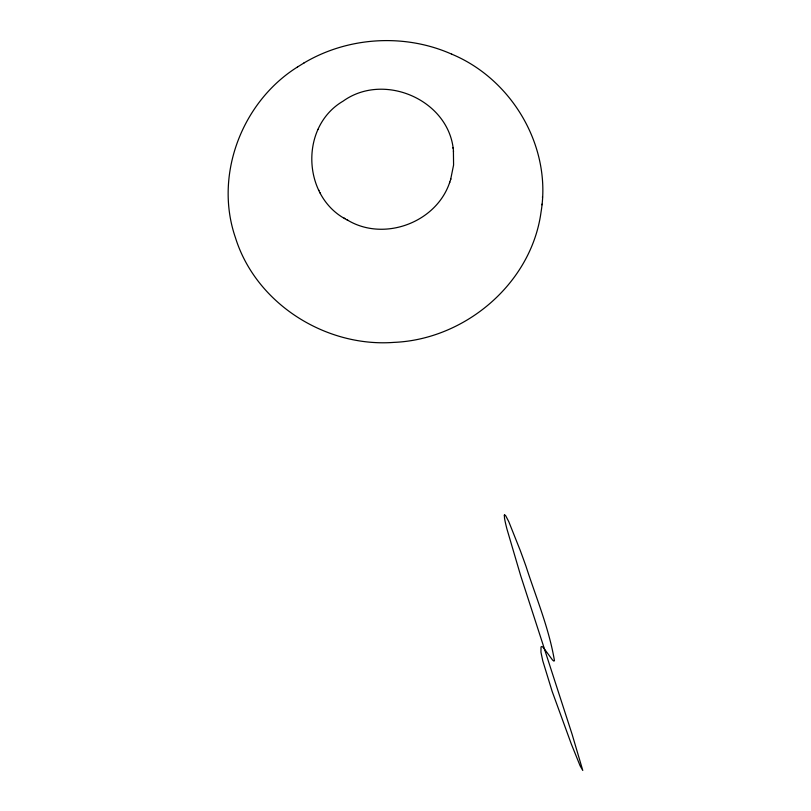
<?xml version="1.0" encoding="UTF-8"?>
<svg xmlns="http://www.w3.org/2000/svg" width="811" height="811" viewBox="0 0 811 811"><rect width="100%" height="100%" fill="white"/><g stroke="black" fill="none" stroke-linecap="round" stroke-linejoin="round"><path stroke-width="1.22" d="M297.566 66.948C241.992 101.73 213.851 175.095 235.413 237.593C255.952 303.75 325.829 347.564 394.095 342.374C465.149 339.393 531.327 283.515 541.028 212.168C552.017 146.984 512.207 79.245 451.646 54.134M541.93 204.828L541.971 204.159M542.458 197.458L542.498 196.779M450.632 179.586L453.582 165.028L453.41 150.937M346.996 219.771C383.441 242.296 436.511 222.741 449.791 182.08M449.568 182.759L450.865 178.896M453.511 151.647C450.054 100.392 384.242 71.49 343.094 101.152C299.097 126.79 302.239 198.168 347.868 220.278M318.125 129.537L318.388 129.02M303.932 62.994C348.081 36.698 404.831 33.281 451.788 54.195M297.434 67.029L304.044 62.923M344.077 218.037L344.999 218.575M318.561 189.896L318.916 190.534M320.152 192.866L320.497 193.494M452.964 147.622L453.065 148.332M504.33 515.198L504.533 518.249A31.761 1.967 73.1 0 0 506.885 528.823L520.652 575.607L572.079 734.219L582.774 770.45L580.149 765.888L571.329 744.052L552.149 691.398L542.741 660.722L540.957 652.196L541.028 646.874L541.93 646.509L543.299 647.482L552.514 659.992L553.761 661.087L554.46 660.742C549.037 628.403 536.101 597.575 526.035 566.423A182.323 11.313 73.1 0 0 520.145 550.193L508.791 521.696L505.74 515.816L504.594 514.752L504.33 515.198"/></g></svg>
